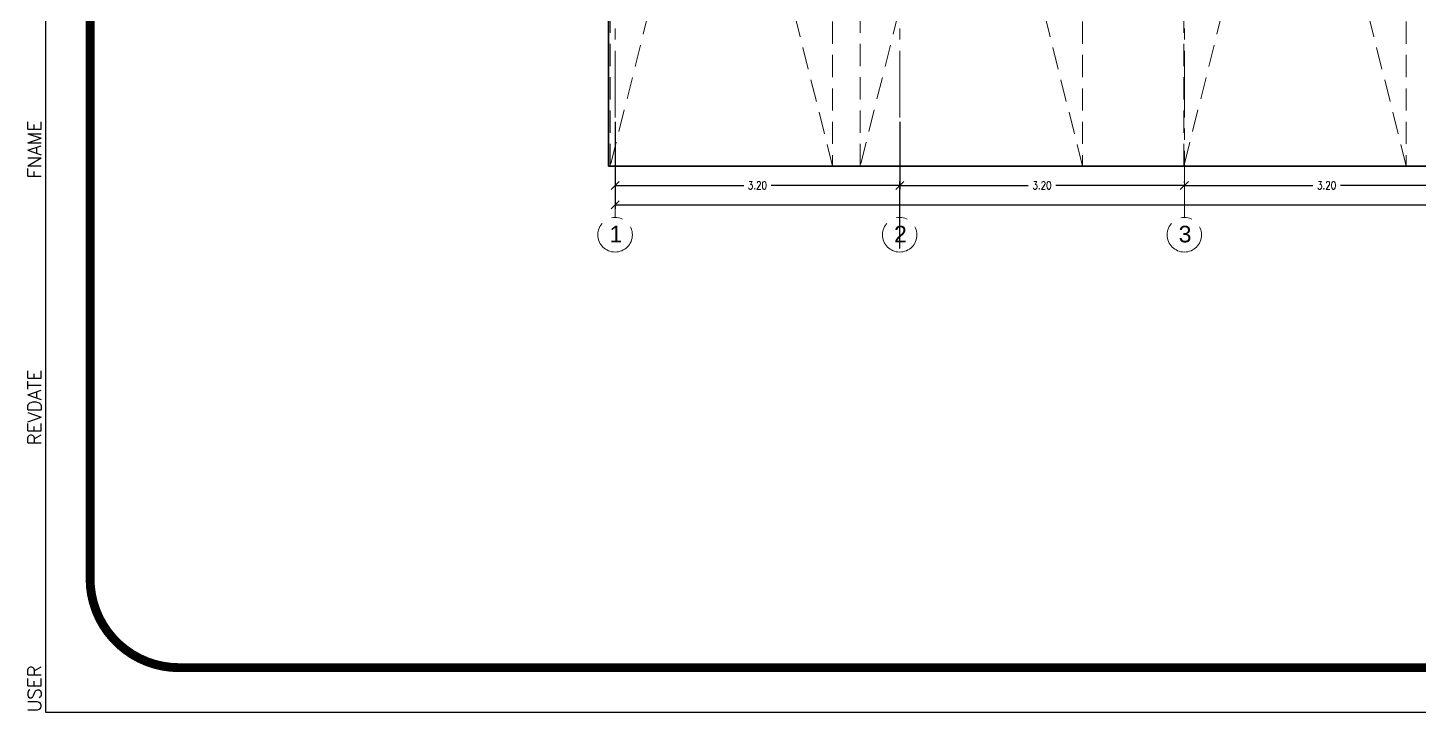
# Model space of a CAD drawing. Header units: inches. Extents: x -0.2 to 34.5, y 0 to 23.
# Drawn here: x -0.2 to 15.44, y 0 to 7.69 of the extents above; entities that cross this region are included whole.
import ezdxf

# ---------------------------------------------------------------- set-up
doc = ezdxf.new("R2010")
doc.units = ezdxf.units.IN
doc.header["$MEASUREMENT"] = 0
doc.linetypes.add('CENTER2', pattern=[1.125, 0.75, -0.125, 0.125, -0.125])
doc.linetypes.add('HIDDEN', pattern=[0.375, 0.25, -0.125])
doc.layers.get('DEFPOINTS').update_dxf_attribs({"color": 210})
for name, color, linetype, lineweight in [('A-ANNO-DIMS', 3, 'Continuous', 18), ('A-ANNO-SYMB', 3, 'Continuous', 18), ('A-ANNO-TEXT', 3, 'Continuous', 18), ('A-FLOR-LEVL', 7, 'Continuous', 35), ('U-PARK-MNR', 255, 'Continuous', 13)]:
    doc.layers.add(name, color=color, linetype=linetype, lineweight=lineweight)
doc.styles.add('E-ROMANS', font='romans.shx', dxfattribs={"width": 0.8})
doc.styles.add('Roman', font='romans')
doc.dimstyles.new('E-0050_TICK_18', dxfattribs={"dimscale": 0.001, "dimtxt": 90, "dimasz": 90, "dimexe": 45, "dimexo": 30, "dimgap": 45, "dimtad": 0, "dimzin": 0, "dimdsep": 46, "dimtxsty": 'E-ROMANS', "dimblk": 'OBLIQUE', "dimcen": 45, "dimclrd": 256, "dimclre": 256, "dimclrt": 256, "dimadec": 0, "dimazin": 0, "dimtfac": 1, "dimtmove": 1, "dimatfit": 3, "dimldrblk": 'OPEN90', "dimfxl": 1, "dimtfill": 1, "dimtolj": 1, "dimtzin": 0, "dimarcsym": 0})

# ---------------------------------------------------------------- blocks, each defined once
blk = doc.blocks.new('_Oblique')
at = {"color": 0, "linetype": 'ByBlock', "lineweight": -2}
blk.add_line((-0.5, -0.5), (0.5, 0.5), dxfattribs=at)
blk = doc.blocks.new('*D122')
at = {"layer": 'A-ANNO-DIMS', "lineweight": -2, "transparency": 16777216}
for p, q in [((6.403, 6.633), (6.403, 5.876)), ((9.603, 6.633), (9.603, 5.876)), ((6.403, 5.921), (7.849, 5.921)), ((9.603, 5.921), (8.158, 5.921))]:
    blk.add_line(p, q, dxfattribs=at)
at = {"layer": 'DEFPOINTS', "color": 0, "transparency": 16777216}
for p in [(6.403, 6.663), (9.603, 6.663), (9.603, 5.921)]:
    blk.add_point(p, dxfattribs=at)
at = {"layer": 'A-ANNO-DIMS', "lineweight": -2, "transparency": 16777216, "xscale": 0.09, "yscale": 0.09, "zscale": 0.09, "rotation": 180}
blk.add_blockref('_Oblique', (6.403, 5.921), dxfattribs=at)
at = {"layer": 'A-ANNO-DIMS', "lineweight": -2, "transparency": 16777216, "xscale": 0.09, "yscale": 0.09, "zscale": 0.09}
blk.add_blockref('_Oblique', (9.603, 5.921), dxfattribs=at)
at = {"layer": 'A-ANNO-DIMS', "transparency": 16777216, "insert": (8.003, 5.921), "char_height": 0.09, "attachment_point": 5, "style": 'E-ROMANS', "bg_fill": 3, "box_fill_scale": 1.25, "bg_fill_color": 256, "bg_fill_true_color": 13158600, "bg_fill_transparency": 0}
blk.add_mtext('\\A1;3.20', dxfattribs=at)
blk = doc.blocks.new('_Open90')
at = {"color": 0, "linetype": 'ByBlock', "lineweight": -2}
for p, q in [((0, 0), (-1, 0)), ((-0.5, 0.5), (0, 0)), ((0, 0), (-0.5, -0.5))]:
    blk.add_line(p, q, dxfattribs=at)
blk = doc.blocks.new('*D123')
at = {"layer": 'A-ANNO-DIMS', "lineweight": -2, "transparency": 16777216}
for p, q in [((9.603, 5.21), (9.603, 5.966)), ((12.803, 5.951), (12.803, 5.966)), ((9.603, 5.921), (11.049, 5.921)), ((12.803, 5.921), (11.358, 5.921))]:
    blk.add_line(p, q, dxfattribs=at)
at = {"layer": 'DEFPOINTS', "color": 0, "transparency": 16777216}
for p in [(12.803, 5.921), (12.803, 5.921), (9.603, 5.18)]:
    blk.add_point(p, dxfattribs=at)
at = {"layer": 'A-ANNO-DIMS', "lineweight": -2, "transparency": 16777216, "xscale": 0.09, "yscale": 0.09, "zscale": 0.09, "rotation": 180}
blk.add_blockref('_Oblique', (9.603, 5.921), dxfattribs=at)
at = {"layer": 'A-ANNO-DIMS', "lineweight": -2, "transparency": 16777216, "xscale": 0.09, "yscale": 0.09, "zscale": 0.09}
blk.add_blockref('_Oblique', (12.803, 5.921), dxfattribs=at)
at = {"layer": 'A-ANNO-DIMS', "transparency": 16777216, "insert": (11.203, 5.921), "char_height": 0.09, "attachment_point": 5, "style": 'E-ROMANS', "bg_fill": 3, "box_fill_scale": 1.25, "bg_fill_color": 256, "bg_fill_true_color": 13158600, "bg_fill_transparency": 0}
blk.add_mtext('\\A1;3.20', dxfattribs=at)
blk = doc.blocks.new('*D124')
at = {"layer": 'A-ANNO-DIMS', "lineweight": -2, "transparency": 16777216}
for p, q in [((12.803, 5.951), (12.803, 5.966)), ((16.003, 5.951), (16.003, 5.966)), ((12.803, 5.921), (14.249, 5.921)), ((16.003, 5.921), (14.558, 5.921))]:
    blk.add_line(p, q, dxfattribs=at)
at = {"layer": 'DEFPOINTS', "color": 0, "transparency": 16777216}
for p in [(12.803, 5.921), (16.003, 5.921), (16.003, 5.921)]:
    blk.add_point(p, dxfattribs=at)
at = {"layer": 'A-ANNO-DIMS', "lineweight": -2, "transparency": 16777216, "xscale": 0.09, "yscale": 0.09, "zscale": 0.09, "rotation": 180}
blk.add_blockref('_Oblique', (12.803, 5.921), dxfattribs=at)
at = {"layer": 'A-ANNO-DIMS', "lineweight": -2, "transparency": 16777216, "xscale": 0.09, "yscale": 0.09, "zscale": 0.09}
blk.add_blockref('_Oblique', (16.003, 5.921), dxfattribs=at)
at = {"layer": 'A-ANNO-DIMS', "transparency": 16777216, "insert": (14.403, 5.921), "char_height": 0.09, "attachment_point": 5, "style": 'E-ROMANS', "bg_fill": 3, "box_fill_scale": 1.25, "bg_fill_color": 256, "bg_fill_true_color": 13158600, "bg_fill_transparency": 0}
blk.add_mtext('\\A1;3.20', dxfattribs=at)
blk = doc.blocks.new('*D128')
at = {"layer": 'A-ANNO-DIMS', "lineweight": -2, "transparency": 16777216}
for p, q in [((6.403, 6.239), (6.403, 5.656)), ((25.603, 6.239), (25.603, 5.656)), ((6.403, 5.701), (15.82, 5.701)), ((25.603, 5.701), (16.187, 5.701))]:
    blk.add_line(p, q, dxfattribs=at)
at = {"layer": 'DEFPOINTS', "color": 0, "transparency": 16777216}
for p in [(6.403, 6.269), (25.603, 6.269), (25.603, 5.701)]:
    blk.add_point(p, dxfattribs=at)
at = {"layer": 'A-ANNO-DIMS', "lineweight": -2, "transparency": 16777216, "xscale": 0.09, "yscale": 0.09, "zscale": 0.09, "rotation": 180}
blk.add_blockref('_Oblique', (6.403, 5.701), dxfattribs=at)
at = {"layer": 'A-ANNO-DIMS', "lineweight": -2, "transparency": 16777216, "xscale": 0.09, "yscale": 0.09, "zscale": 0.09}
blk.add_blockref('_Oblique', (25.603, 5.701), dxfattribs=at)
at = {"layer": 'A-ANNO-DIMS', "transparency": 16777216, "insert": (16.003, 5.701), "char_height": 0.09, "attachment_point": 5, "style": 'E-ROMANS', "bg_fill": 3, "box_fill_scale": 1.25, "bg_fill_color": 256, "bg_fill_true_color": 13158600, "bg_fill_transparency": 0}
blk.add_mtext('\\A1;19.20', dxfattribs=at)

msp = doc.modelspace()

# ---------------------------------------------------------------- linework, layer by layer
for p, q in [((0, 23), (0, 0)), ((0, 0), (34.5, 0))]:
    msp.add_line(p, q)
at = {"const_width": 0.1}
msp.add_lwpolyline([(1.5, 0.5), (33, 0.5, 0.414214), (34, 1.5), (34, 21.5, 0.414214), (33, 22.5), (1.5, 22.5, 0.414214), (0.5, 21.5), (0.5, 1.5, 0.414214)], format="xyb", close=True, dxfattribs=at)
at = {"layer": 'A-ANNO-SYMB', "linetype": 'CENTER2'}
for p, q in [((6.403, 5.559), (6.403, 19.895)), ((9.603, 5.559), (9.603, 19.895)), ((12.803, 5.559), (12.803, 19.895))]:
    msp.add_line(p, q, dxfattribs=at)
for centre in [(6.403, 5.365), (9.603, 5.365), (12.803, 5.365)]:
    msp.add_circle(centre, 0.194, dxfattribs=at)
at = {"layer": 'A-FLOR-LEVL'}
for p, q in [((6.328, 11.636), (6.328, 6.136)), ((6.328, 6.136), (25.678, 6.136))]:
    msp.add_line(p, q, dxfattribs=at)

# ---------------------------------------------------------------- texts
at = {"color": 0, "style": 'Roman', "flags": 8}
for tag, p in [('FNAME', (-0.05, 6)), ('REVDATE', (-0.05, 3)), ('USER', (-0.05, 0))]:
    msp.add_attdef(tag, p, '', height=0.15, rotation=90, dxfattribs=at)
at = {"layer": 'A-ANNO-TEXT', "char_height": 0.18608, "attachment_point": 1}
for s, insert in [('{\\fArial|b0|i0|c0|p34;1}', (6.339, 5.466)), ('{\\fArial|b0|i0|c0|p34;2}', (9.539, 5.466)), ('{\\fArial|b0|i0|c0|p34;3}', (12.739, 5.466))]:
    msp.add_mtext(s, dxfattribs=dict(at, insert=insert))

# ---------------------------------------------------------------- next in the draw order: dimensions: what is measured, and where the dimension line sits
at = {"layer": 'A-ANNO-DIMS'}
dim = msp.add_linear_dim(base=(9.603, 5.921), p1=(6.403, 6.663), p2=(9.603, 6.663), dimstyle='E-0050_TICK_18', dxfattribs=at)
dim.commit()
dim.dimension.update_dxf_attribs({"geometry": '*D122', "text_midpoint": (8.003, 5.921)})

# ---------------------------------------------------------------- next in the draw order: dimensions: what is measured, and where the dimension line sits
dim = msp.add_linear_dim(base=(12.803, 5.921), p1=(9.603, 5.18), p2=(12.803, 5.921), dimstyle='E-0050_TICK_18', dxfattribs=at)
dim.commit()
dim.dimension.update_dxf_attribs({"geometry": '*D123', "text_midpoint": (11.203, 5.921)})

# ---------------------------------------------------------------- next in the draw order: dimensions: what is measured, and where the dimension line sits
dim = msp.add_linear_dim(base=(16.003, 5.921), p1=(12.803, 5.921), p2=(16.003, 5.921), dimstyle='E-0050_TICK_18', dxfattribs=at)
dim.commit()
dim.dimension.update_dxf_attribs({"geometry": '*D124', "text_midpoint": (14.403, 5.921)})

# ---------------------------------------------------------------- next in the draw order: dimensions: what is measured, and where the dimension line sits
dim = msp.add_linear_dim(base=(25.603, 5.701), p1=(6.403, 6.269), p2=(25.603, 6.269), dimstyle='E-0050_TICK_18', dxfattribs=at)
dim.commit()
dim.dimension.update_dxf_attribs({"geometry": '*D128', "text_midpoint": (16.003, 5.701)})

# ---------------------------------------------------------------- next in the draw order: linework, layer by layer
at = {"layer": 'U-PARK-MNR', "linetype": 'HIDDEN'}
for points in [[(8.848, 6.136), (6.348, 6.136), (6.348, 11.136), (8.848, 11.136), (8.848, 6.136)], [(8.848, 6.136), (7.598, 11.136), (6.348, 6.136)], [(11.658, 6.136), (9.158, 6.136), (9.158, 11.136), (11.658, 11.136), (11.658, 6.136)], [(11.658, 6.136), (10.408, 11.136), (9.158, 6.136)], [(15.298, 6.136), (12.798, 6.136), (12.798, 11.136), (15.298, 11.136), (15.298, 6.136)], [(15.298, 6.136), (14.048, 11.136), (12.798, 6.136)]]:
    msp.add_lwpolyline(points, dxfattribs=at)

doc.saveas('drawing.dxf')
